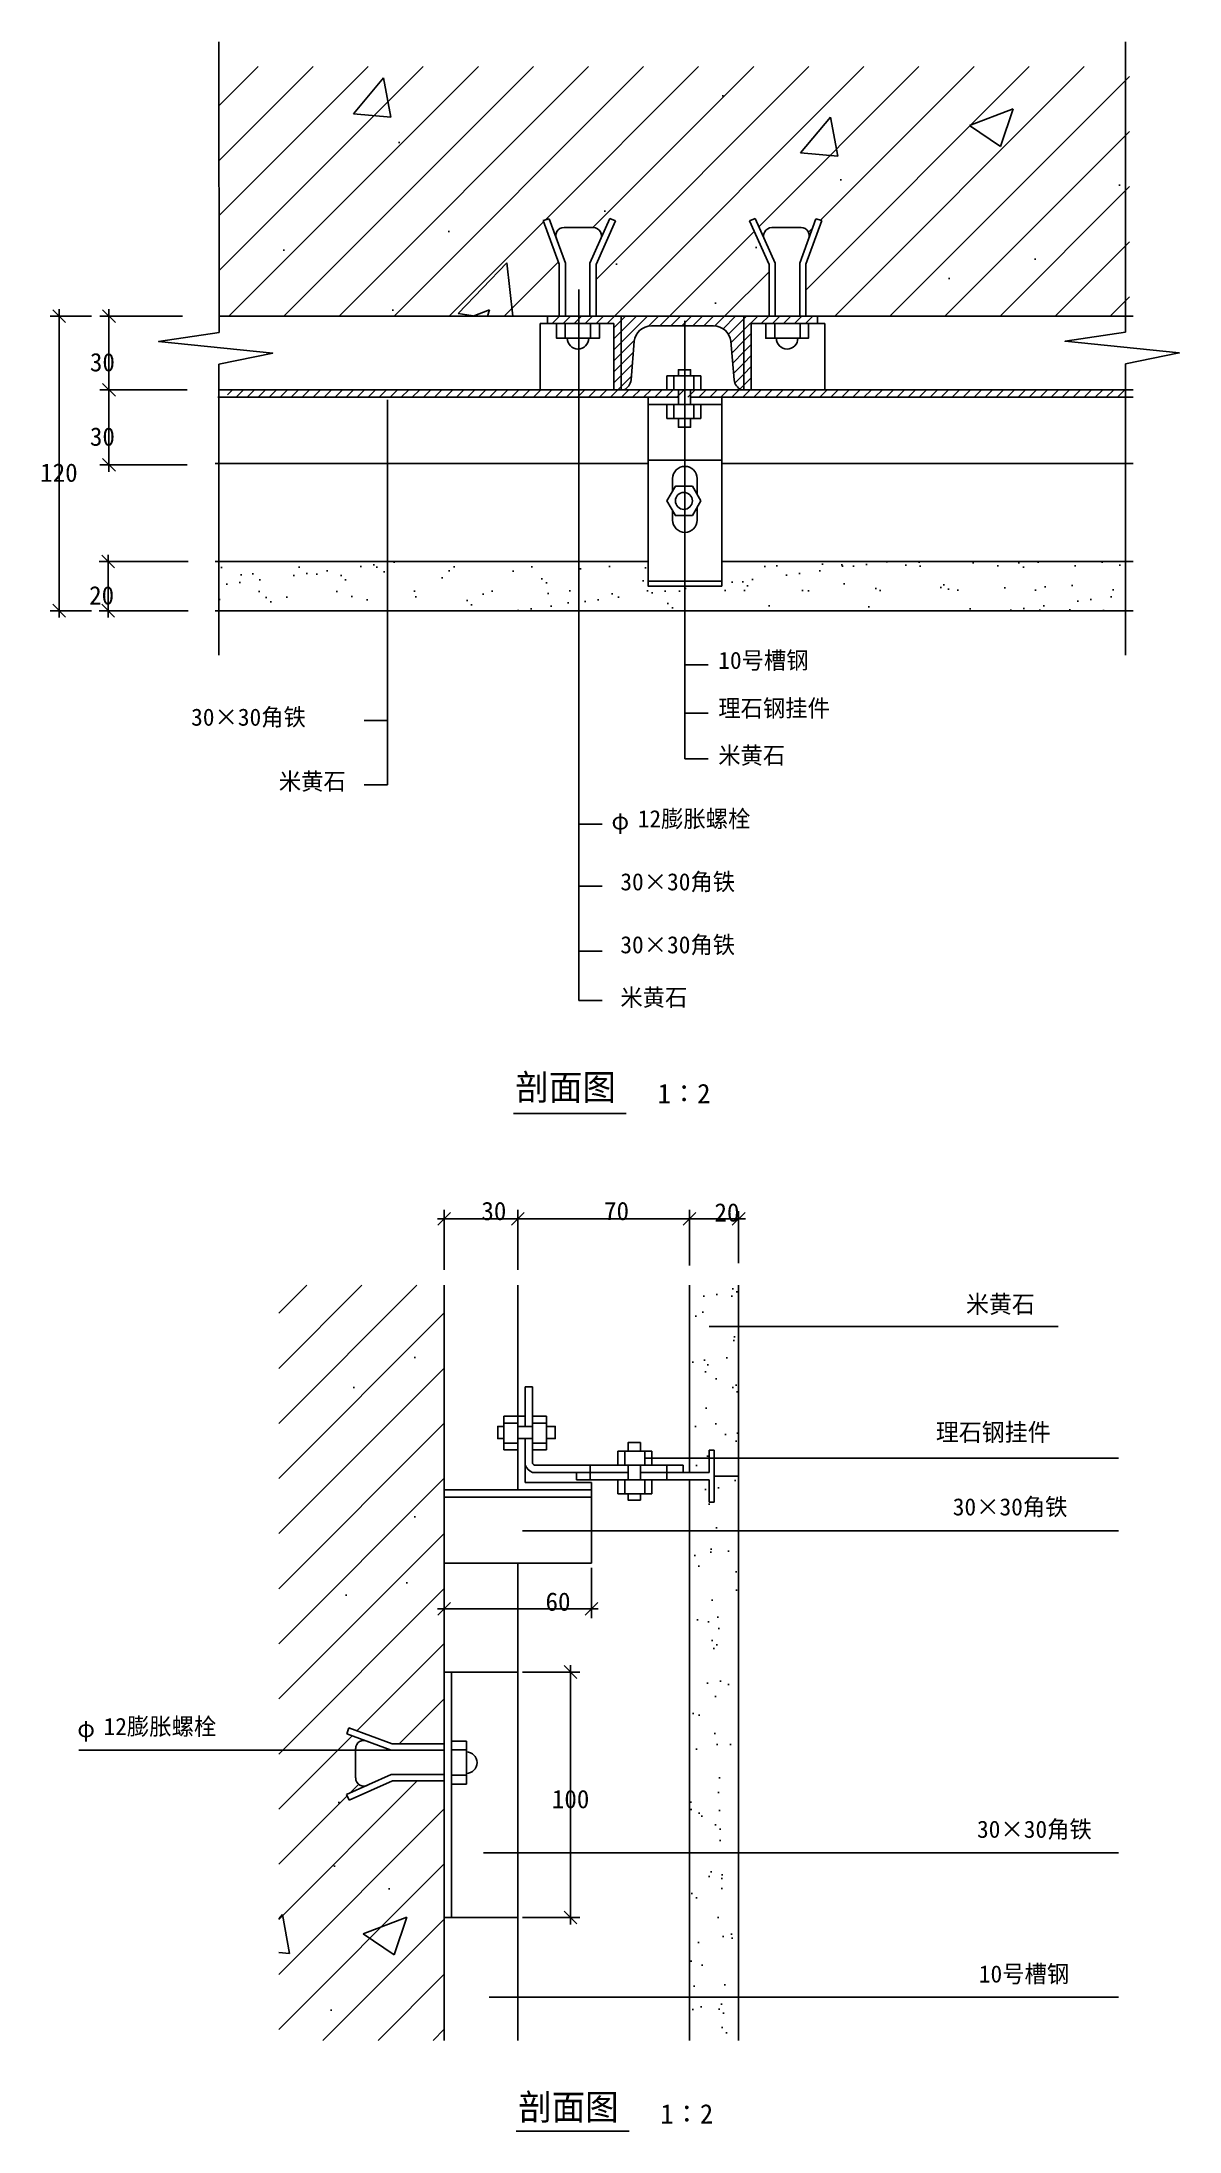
# Model space of a CAD drawing. Header units: metres. Extents: x 2001 to 2464, y 1248 to 2099.
import ezdxf

# ---------------------------------------------------------------- set-up
doc = ezdxf.new("R2010")
doc.units = ezdxf.units.M
for name, color, linetype in [('212', 2, 'Continuous'), ('LAYER1', 3, 'Continuous'), ('LAYER2', 4, 'Continuous'), ('LAYER4', 6, 'Continuous'), ('LAYER5', 8, 'Continuous'), ('R2', 103, 'Continuous')]:
    doc.layers.add(name, color=color, linetype=linetype)

# ---------------------------------------------------------------- blocks, each defined once
blk = doc.blocks.new('A$C6A364A35')
at = {"layer": 'LAYER1', "linetype": 'ByBlock'}
for p, q in [((27, 27), (0, 27)), ((27, 0), (27, 27))]:
    blk.add_line(p, q, dxfattribs=at)
blk.add_lwpolyline([(27, 0), (30, 0), (30, 30), (0, 30), (0, 27)], dxfattribs=at)
blk = doc.blocks.new('_ArchTick')
blk.add_line((-0.54, 0), (0.54, 0))
at = {"color": 0, "linetype": 'ByBlock'}
blk.add_lwpolyline([(-0.5, -0.5), (0.5, 0.5)], dxfattribs=at)

msp = doc.modelspace()

# ---------------------------------------------------------------- hatches: boundary and pattern name
at = {"layer": 'LAYER2'}
h = msp.add_hatch(dxfattribs=at)
h.set_pattern_fill('ANSI31')
h.paths.add_polyline_path([(2233.92, 1984.21), (2233.92, 1957.21), (2236.92, 1957.21), (2236.92, 1987.21), (2206.92, 1987.21), (2206.92, 1984.21)])
h.paths.add_polyline_path([(2316.92, 1984.21), (2316.92, 1987.21), (2286.92, 1987.21), (2286.92, 1957.21), (2289.92, 1957.21), (2289.92, 1984.21)])
at = {"layer": 'LAYER5'}
h = msp.add_hatch(dxfattribs=at)
h.set_pattern_fill('ANSI31', scale=5)
h.paths.add_polyline_path([(2444.1, 2088.88), (2072.97, 2088.88), (2072.97, 1987.21), (2211.68, 1987.21), (2211.68, 2008.41), (2205.16, 2026.14), (2207.53, 2026.93), (2210.34, 2019.3, -0.48), (2213.6, 2023.32), (2225.53, 2023.32, -0.5), (2228.73, 2019.06), (2232.27, 2026.98), (2234.58, 2026.01), (2226.68, 2008.32), (2226.68, 1987.21), (2236.92, 1987.21), (2286.92, 1987.21), (2297.16, 1987.21), (2297.16, 2008.32), (2289.27, 2026.01), (2291.57, 2026.98), (2295.11, 2019.06, -0.5), (2298.31, 2023.32), (2310.24, 2023.32, -0.48), (2313.5, 2019.3), (2316.31, 2026.93), (2318.68, 2026.14), (2312.16, 2008.41), (2312.16, 1987.21), (2316.92, 1987.21), (2444.1, 1987.21)])
h = msp.add_hatch(dxfattribs=at)
h.set_pattern_fill('AR-CONC')
h.paths.add_polyline_path([(2444.1, 2088.88), (2072.97, 2088.88), (2072.97, 1987.21), (2211.68, 1987.21), (2211.68, 2008.41), (2205.16, 2026.14), (2207.53, 2026.93), (2210.34, 2019.3, -0.48), (2213.6, 2023.32), (2225.53, 2023.32, -0.5), (2228.73, 2019.06), (2232.27, 2026.98), (2234.58, 2026.01), (2226.68, 2008.32), (2226.68, 1987.21), (2236.92, 1987.21), (2286.92, 1987.21), (2297.16, 1987.21), (2297.16, 2008.32), (2289.27, 2026.01), (2291.57, 2026.98), (2295.11, 2019.06, -0.5), (2298.31, 2023.32), (2310.24, 2023.32, -0.48), (2313.5, 2019.3), (2316.31, 2026.93), (2318.68, 2026.14), (2312.16, 2008.41), (2312.16, 1987.21), (2316.92, 1987.21), (2444.1, 1987.21)])
h = msp.add_hatch(dxfattribs=at)
h.set_pattern_fill('ANSI31')
h.paths.add_polyline_path([(2236.92, 1957.21), (2238.04, 1957.21, 0.26), (2240.92, 1961.21), (2242.23, 1976.97, -0.39), (2249.29, 1983.21), (2274.55, 1983.21, -0.39), (2281.61, 1976.97), (2282.92, 1961.21, 0.26), (2285.81, 1957.21), (2286.92, 1957.21), (2286.92, 1987.21), (2236.92, 1987.21)])
h = msp.add_hatch(dxfattribs=at)
h.set_pattern_fill('ANSI31')
h.paths.add_polyline_path([(2075.76, 1957.21), (2076.66, 1954.21), (2442.45, 1954.21), (2442.45, 1957.21)])
h = msp.add_hatch(dxfattribs=at)
h.set_pattern_fill('AR-SAND', scale=0.4)
h.paths.add_polyline_path([(2444.1, 1887.21), (2277.87, 1887.21), (2277.87, 1877.21), (2247.87, 1877.21), (2247.87, 1879.21), (2247.87, 1887.21), (2072.97, 1887.21), (2072.97, 1867.21), (2444.1, 1867.21)])
h = msp.add_hatch(dxfattribs=at)
h.set_pattern_fill('ANSI31', scale=5)
h.paths.add_polyline_path([(2164.78, 1592.41), (2097.32, 1592.41), (2097.32, 1284.69), (2164.78, 1284.69), (2164.78, 1390.48), (2143.67, 1390.48), (2125.98, 1382.58), (2125.01, 1384.88), (2132.93, 1388.42, -0.5), (2128.67, 1391.62), (2128.67, 1403.55, -0.48), (2132.69, 1406.82), (2125.06, 1409.63), (2125.85, 1412), (2143.58, 1405.48), (2164.78, 1405.48)])
h = msp.add_hatch(dxfattribs=at)
h.set_pattern_fill('AR-CONC')
h.paths.add_polyline_path([(2164.78, 1592.41), (2097.32, 1592.41), (2097.32, 1284.69), (2164.78, 1284.69), (2164.78, 1390.48), (2143.67, 1390.48), (2125.98, 1382.58), (2125.01, 1384.88), (2132.93, 1388.42, -0.5), (2128.67, 1391.62), (2128.67, 1403.55, -0.48), (2132.69, 1406.82), (2125.06, 1409.63), (2125.85, 1412), (2143.58, 1405.48), (2164.78, 1405.48)])
h = msp.add_hatch(dxfattribs=at)
h.set_pattern_fill('AR-SAND', scale=0.4)
h.paths.add_polyline_path([(2284.78, 1592.41), (2264.78, 1592.41), (2264.78, 1519.03), (2265.58, 1519.03), (2265.58, 1516.03), (2272.78, 1516.03), (2272.78, 1525.13), (2274.78, 1525.13), (2274.78, 1514.53), (2284.78, 1514.53)])
h.paths.add_polyline_path([(2284.78, 1514.53), (2274.78, 1514.53), (2274.78, 1503.92), (2272.78, 1503.92), (2272.78, 1513.03), (2264.78, 1513.03), (2264.78, 1284.69), (2284.78, 1284.69)])

# ---------------------------------------------------------------- linework, layer by layer
at = {"layer": 'LAYER1'}
for p, q in [((2073.02, 1980.59), (2072.97, 2099)), ((2442.45, 1980.63), (2442.45, 2099)), ((2214.03, 1978.19), (2214.03, 1984.21)), ((2224.35, 1978.19), (2224.35, 1984.21)), ((2299.49, 1978.19), (2299.49, 1984.21)), ((2309.81, 1978.19), (2309.81, 1984.21)), ((2072.97, 1849.08), (2072.97, 1967.7)), ((2442.45, 1849.08), (2442.45, 1967.74)), ((2255.58, 1962.88), (2255.58, 1957.21)), ((2255.58, 1962.88), (2269.38, 1962.88)), ((2258.38, 1962.88), (2258.38, 1957.21)), ((2266.57, 1962.88), (2266.57, 1957.21)), ((2269.38, 1962.88), (2269.38, 1957.21)), ((2072.48, 1954.21), (2260.22, 1954.21)), ((2247.87, 1951.21), (2277.87, 1951.21)), ((2255.58, 1945.54), (2255.58, 1951.21)), ((2258.38, 1945.54), (2258.38, 1951.21)), ((2266.57, 1945.54), (2266.57, 1951.21)), ((2269.38, 1945.54), (2269.38, 1951.21)), ((2255.58, 1945.54), (2269.38, 1945.54)), ((2247.87, 1928.48), (2277.87, 1928.48)), ((2247.87, 1877.21), (2247.87, 1879.21)), ((2247.87, 1879.21), (2277.87, 1879.21)), ((2189.11, 1525.24), (2189.11, 1539.03)), ((2189.11, 1539.03), (2194.78, 1539.03)), ((2189.11, 1536.23), (2194.78, 1536.23)), ((2197.78, 1539.06), (2197.78, 1534.87)), ((2206.45, 1539.03), (2200.78, 1539.03)), ((2206.45, 1536.23), (2200.78, 1536.23)), ((2206.45, 1525.24), (2206.45, 1539.03)), ((2189.11, 1528.04), (2194.78, 1528.04)), ((2189.11, 1525.24), (2194.78, 1525.24)), ((2206.45, 1528.04), (2200.78, 1528.04)), ((2206.45, 1525.24), (2200.78, 1525.24)), ((2249.35, 1524.7), (2235.56, 1524.7)), ((2235.56, 1524.7), (2235.56, 1519.03)), ((2238.36, 1524.7), (2238.36, 1519.03)), ((2246.55, 1524.7), (2246.55, 1519.03)), ((2249.35, 1524.7), (2249.35, 1519.03)), ((2224.25, 1516.03), (2239.72, 1516.03)), ((2255.46, 1516.03), (2244.72, 1516.03)), ((2235.56, 1507.36), (2235.56, 1513.03)), ((2249.35, 1507.36), (2235.56, 1507.36)), ((2238.36, 1507.36), (2238.36, 1513.03)), ((2246.55, 1507.36), (2246.55, 1513.03)), ((2249.35, 1507.36), (2249.35, 1513.03)), ((2274.78, 1514.53), (2284.78, 1514.53)), ((2224.78, 1506.06), (2164.78, 1506.06)), ((2167.78, 1434.77), (2167.78, 1334.77)), ((2125.06, 1409.63), (2125.85, 1412)), ((2143.13, 1402.98), (2125.06, 1409.63)), ((2143.58, 1405.48), (2125.85, 1412)), ((2143.58, 1405.48), (2164.78, 1405.48)), ((2164.78, 1405.48), (2164.78, 1402.98)), ((2128.67, 1403.55), (2128.67, 1391.62)), ((2143.13, 1402.98), (2164.78, 1402.98)), ((2173.8, 1403.12), (2167.78, 1403.12)), ((2125.01, 1384.88), (2143.13, 1392.98)), ((2125.98, 1382.58), (2143.67, 1390.48)), ((2164.78, 1392.98), (2143.13, 1392.98)), ((2164.78, 1390.48), (2143.67, 1390.48)), ((2164.78, 1392.98), (2164.78, 1390.48)), ((2173.8, 1392.8), (2167.78, 1392.8)), ((2125.01, 1384.88), (2125.98, 1382.58))]:
    msp.add_line(p, q, dxfattribs=at)
for points in [[(2210.59, 1984.21), (2228.01, 1984.21), (2228.01, 1978.19), (2210.59, 1978.19)], [(2313.25, 1984.21), (2295.83, 1984.21), (2295.83, 1978.19), (2313.25, 1978.19)], [(2269.38, 1911.94), (2265.93, 1917.91), (2259.03, 1917.91), (2255.58, 1911.94), (2259.03, 1905.97), (2265.93, 1905.97)], [(2167.78, 1406.56), (2167.78, 1389.14), (2173.8, 1389.14), (2173.8, 1406.56)]]:
    msp.add_lwpolyline(points, close=True, dxfattribs=at)
for points in [[(2265.22, 1962.88), (2265.22, 1965.39), (2260.22, 1965.39), (2260.22, 1962.88)], [(2260.22, 1954.21), (2247.87, 1954.21), (2247.87, 1877.21), (2277.87, 1877.21), (2277.87, 1954.21), (2265.22, 1954.21)], [(2260.22, 1957.21), (2260.22, 1951.21)], [(2265.22, 1951.21), (2265.22, 1957.21)], [(2260.22, 1945.54), (2260.22, 1941.96), (2265.22, 1941.96), (2265.22, 1945.54)], [(2257.87, 1921.02), (2257.87, 1915.89)], [(2267.87, 1914.56), (2267.87, 1921.02)], [(2257.87, 1907.99), (2257.87, 1904.11)], [(2267.87, 1904.11), (2267.87, 1909.33)], [(2189.11, 1534.87), (2186.6, 1534.87), (2186.6, 1529.87), (2189.11, 1529.87)], [(2200.78, 1534.87), (2194.78, 1534.87)], [(2206.45, 1529.87), (2210.03, 1529.87), (2210.03, 1534.87), (2206.45, 1534.87)], [(2194.78, 1529.87), (2200.78, 1529.87)], [(2244.72, 1524.7), (2244.72, 1528.28), (2239.72, 1528.28), (2239.72, 1524.7)], [(2239.72, 1519.03), (2239.72, 1513.03)], [(2244.72, 1513.03), (2244.72, 1519.03)], [(2239.72, 1507.36), (2239.72, 1504.85), (2244.72, 1504.85), (2244.72, 1507.36)]]:
    msp.add_lwpolyline(points, dxfattribs=at)
msp.add_circle((2262.48, 1911.94), 3.45, dxfattribs=at)
for centre, radius, start, end in [((2219.3, 1978.19), 4.39, 180, 0), ((2304.54, 1978.19), 4.39, 180, 0), ((2262.87, 1904.11), 5, 180, 0), ((2132.01, 1403.55), 3.33, 61.52, 180), ((2173.8, 1397.85), 4.39, 270, 90), ((2132.01, 1391.62), 3.33, 180, 301.99)]:
    msp.add_arc(centre, radius, start, end, dxfattribs=at)
at = {"layer": 'LAYER2'}
for p, q in [((2207.53, 2026.93), (2205.16, 2026.14)), ((2214.18, 2008.86), (2207.53, 2026.93)), ((2232.27, 2026.98), (2224.18, 2008.86)), ((2232.27, 2026.98), (2234.58, 2026.01)), ((2291.57, 2026.98), (2289.27, 2026.01)), ((2291.57, 2026.98), (2299.66, 2008.86)), ((2309.66, 2008.86), (2316.31, 2026.93)), ((2316.31, 2026.93), (2318.68, 2026.14)), ((2211.68, 2008.41), (2205.16, 2026.14)), ((2213.6, 2023.32), (2225.53, 2023.32)), ((2234.58, 2026.01), (2226.68, 2008.32)), ((2289.27, 2026.01), (2297.16, 2008.32)), ((2310.24, 2023.32), (2298.31, 2023.32)), ((2312.16, 2008.41), (2318.68, 2026.14)), ((2211.68, 2008.41), (2211.68, 1987.21)), ((2214.18, 2008.86), (2214.18, 1987.21)), ((2224.18, 1987.21), (2224.18, 2008.86)), ((2226.68, 1987.21), (2226.68, 2008.32)), ((2297.16, 1987.21), (2297.16, 2008.32)), ((2299.66, 1987.21), (2299.66, 2008.86)), ((2309.66, 2008.86), (2309.66, 1987.21)), ((2312.16, 2008.41), (2312.16, 1987.21)), ((2072.97, 1987.21), (2445.6, 1987.21)), ((2206.92, 1984.21), (2203.92, 1984.21)), ((2203.92, 1984.21), (2203.92, 1957.21)), ((2211.68, 1987.21), (2214.18, 1987.21)), ((2224.18, 1987.21), (2226.68, 1987.21)), ((2299.66, 1987.21), (2297.16, 1987.21)), ((2312.16, 1987.21), (2309.66, 1987.21)), ((2316.92, 1984.21), (2319.92, 1984.21)), ((2319.92, 1984.21), (2319.92, 1957.21)), ((2240.92, 1961.21), (2242.23, 1976.97)), ((2249.29, 1983.21), (2274.55, 1983.21)), ((2282.92, 1961.21), (2281.61, 1976.97)), ((2072.97, 1957.21), (2445.6, 1957.21)), ((2247.87, 1954.21), (2247.87, 1951.21)), ((2265.22, 1954.21), (2445.6, 1954.21)), ((2071.43, 1927.21), (2247.87, 1927.21)), ((2277.87, 1927.21), (2445.6, 1927.21)), ((2071.43, 1887.21), (2247.87, 1887.21)), ((2277.87, 1887.21), (2445.6, 1887.21)), ((2071.43, 1867.21), (2445.6, 1867.21)), ((2164.78, 1592.41), (2164.78, 1284.69)), ((2194.78, 1592.41), (2194.78, 1509.06)), ((2264.78, 1592.41), (2264.78, 1516.03)), ((2284.78, 1592.41), (2284.78, 1284.69)), ((2197.78, 1551.03), (2197.78, 1534.87)), ((2200.78, 1551.03), (2197.78, 1551.03)), ((2200.78, 1551.03), (2200.78, 1519.76)), ((2197.78, 1529.87), (2197.78, 1519.03)), ((2197.78, 1529.87), (2197.78, 1512.06)), ((2272.78, 1525.13), (2272.78, 1516.03)), ((2274.78, 1525.13), (2272.78, 1525.13)), ((2274.78, 1525.13), (2274.78, 1503.92)), ((2200.78, 1516.03), (2224.25, 1516.03)), ((2201.51, 1519.03), (2262.2, 1519.03)), ((2201.51, 1516.03), (2224.25, 1516.03)), ((2218.7, 1516.03), (2218.7, 1513.03)), ((2255.46, 1516.03), (2272.78, 1516.03)), ((2255.46, 1516.03), (2272.78, 1516.03)), ((2262.2, 1519.03), (2262.2, 1516.03)), ((2224.78, 1509.06), (2164.78, 1509.06)), ((2197.78, 1512.06), (2224.78, 1512.06)), ((2218.7, 1513.03), (2272.78, 1513.03)), ((2224.78, 1509.06), (2224.78, 1479.06)), ((2264.78, 1513.03), (2264.78, 1284.69)), ((2272.78, 1513.03), (2272.78, 1503.92)), ((2272.78, 1503.92), (2274.78, 1503.92)), ((2224.78, 1479.06), (2164.78, 1479.06)), ((2194.78, 1479.06), (2194.78, 1284.69)), ((2164.78, 1434.77), (2194.78, 1434.77)), ((2164.78, 1334.77), (2194.78, 1334.77))]:
    msp.add_line(p, q, dxfattribs=at)
msp.add_lwpolyline([(2236.92, 1957.21), (2286.92, 1957.21), (2286.92, 1987.21), (2236.92, 1987.21)], close=True, dxfattribs=at)
msp.add_lwpolyline([(2197.78, 1539.06), (2194.78, 1539.06), (2194.78, 1509.06), (2224.78, 1509.06), (2224.78, 1512.06)], dxfattribs=at)
for centre, radius, start, end in [((2213.6, 2019.98), 3.33, 90, 208.48), ((2225.53, 2019.98), 3.33, 328.01, 90), ((2298.31, 2019.98), 3.33, 90, 211.99), ((2310.24, 2019.98), 3.33, 331.52, 90), ((2249.2, 1976.2), 7.01, 89.28, 173.69), ((2274.64, 1976.2), 7.01, 6.31, 90.72), ((2235.87, 1961.81), 5.08, 295.19, 353.22), ((2287.97, 1961.81), 5.08, 186.78, 244.81), ((2262.87, 1921.02), 5, 360, 180), ((2202.97, 1521.22), 5.63, 202.87, 247.13), ((2202.97, 1521.22), 2.63, 213.72, 236.28)]:
    msp.add_arc(centre, radius, start, end, dxfattribs=at)
at = {"layer": 'LAYER4'}
for p, q in [((2219.66, 1998.02), (2219.66, 1708.43)), ((2020.99, 1987.21), (2004.11, 1987.21)), ((2007.86, 1987.21), (2007.86, 1867.21)), ((2058.12, 1987.21), (2024.38, 1987.21)), ((2028.13, 1957.21), (2028.13, 1987.21)), ((2262.85, 1985.29), (2262.85, 1806.86)), ((2059.98, 1957.21), (2024.38, 1957.21)), ((2058.12, 1957.21), (2024.38, 1957.21)), ((2028.13, 1926.59), (2028.13, 1957.21)), ((2141.68, 1953.06), (2141.68, 1796.25)), ((2059.98, 1926.59), (2024.38, 1926.59)), ((2060.46, 1887.21), (2024.07, 1887.21)), ((2027.82, 1887.21), (2027.82, 1867.21)), ((2020.99, 1867.21), (2004.11, 1867.21)), ((2060.46, 1867.21), (2024.07, 1867.21)), ((2262.85, 1845.1), (2272.31, 1845.1)), ((2141.68, 1822.49), (2132.21, 1822.49)), ((2262.85, 1825.49), (2272.31, 1825.49)), ((2262.85, 1806.86), (2272.31, 1806.86)), ((2141.68, 1796.25), (2132.21, 1796.25)), ((2219.66, 1780.29), (2229.16, 1780.29)), ((2219.66, 1754.95), (2229.16, 1754.95)), ((2219.66, 1728.49), (2229.16, 1728.49)), ((2219.66, 1708.43), (2229.16, 1708.43)), ((2193, 1662.28), (2238.94, 1662.28)), ((2164.78, 1598.58), (2164.78, 1623.15)), ((2164.78, 1619.4), (2194.78, 1619.4)), ((2194.78, 1600.45), (2194.78, 1623.15)), ((2194.78, 1598.58), (2194.78, 1623.15)), ((2194.78, 1619.4), (2284.78, 1619.4)), ((2264.78, 1600.45), (2264.78, 1623.15)), ((2264.78, 1601.36), (2264.78, 1622.56)), ((2284.78, 1601.36), (2284.78, 1622.56)), ((2272.82, 1575.6), (2415.09, 1575.6)), ((2224.25, 1516.03), (2224.25, 1519.03)), ((2224.25, 1516.03), (2224.25, 1513.03)), ((2246.55, 1521.86), (2439.56, 1521.86)), ((2255.46, 1516.03), (2255.46, 1519.03)), ((2255.46, 1516.03), (2255.46, 1513.03)), ((2196.64, 1492.33), (2439.56, 1492.33)), ((2164.78, 1477.19), (2164.78, 1456.78)), ((2224.78, 1477.19), (2224.78, 1456.78)), ((2164.78, 1460.53), (2224.78, 1460.53)), ((2196.65, 1434.77), (2220.03, 1434.77)), ((2216.28, 1434.77), (2216.28, 1334.77)), ((2143.13, 1402.98), (2015.78, 1402.98)), ((2180.75, 1361.11), (2439.56, 1361.11)), ((2196.65, 1334.77), (2220.03, 1334.77)), ((2183.1, 1302.29), (2439.56, 1302.29)), ((2194.12, 1247.68), (2240.15, 1247.68))]:
    msp.add_line(p, q, dxfattribs=at)
at = {"layer": 'R2'}
for points in [[(2073.02, 1980.59), (2048.34, 1976.92), (2094.85, 1972.17), (2072.97, 1967.7)], [(2442.45, 1980.63), (2417.87, 1976.97), (2464.37, 1972.23), (2442.45, 1967.74)]]:
    msp.add_lwpolyline(points, dxfattribs=at)

# ---------------------------------------------------------------- block references
at = {"layer": 'LAYER2'}
msp.add_blockref('A$C6A364A35', (2206.92, 1957.21), dxfattribs=at)
at = {"layer": 'LAYER2', "xscale": -1}
msp.add_blockref('A$C6A364A35', (2316.92, 1957.21), dxfattribs=at)
at = {"layer": 'LAYER4', "xscale": 5.2, "yscale": 5.2, "zscale": 5.2}
for p, rotation in [((2007.86, 1987.21), 90), ((2028.13, 1987.21), 90), ((2028.13, 1957.21), 90), ((2028.13, 1957.21), 270), ((2028.13, 1926.59), 270), ((2027.82, 1887.21), 90), ((2007.86, 1867.21), 270), ((2027.82, 1867.21), 270), ((2164.78, 1619.4), 180), ((2194.78, 1619.4), 180), ((2164.78, 1460.53), 180), ((2216.28, 1434.77), 90), ((2216.28, 1334.77), 270)]:
    msp.add_blockref('_ArchTick', p, dxfattribs=dict(at, rotation=rotation))
for p in [(2194.78, 1619.4), (2264.78, 1619.4), (2284.78, 1619.4), (2224.78, 1460.53)]:
    msp.add_blockref('_ArchTick', p, dxfattribs=at)

# ---------------------------------------------------------------- texts
at = {"layer": '212'}
for p in [(2232.92, 1778.07), (2015.2, 1408.24)]:
    msp.add_text('φ', height=7, dxfattribs=at).set_placement(p)
at = {"layer": 'LAYER4', "attachment_point": 1}
for s, insert, char_height in [('\\A1;30', (2020.34, 1972.21), 7.5), ('\\A1;30 ', (2020.34, 1941.9), 7.5), ('\\A1;120 ', (2000.07, 1927.21), 7.5), ('\\A1;20 ', (2020.03, 1877.21), 7.5), ('10号槽钢', (2276.48, 1850.49), 7), ('理石钢挂件', (2276.48, 1830.99), 7), ('30×30角铁', (2061.61, 1827.34), 7), ('米黄石', (2276.48, 1811.78), 7), ('米黄石', (2097.37, 1801.19), 7), ('12膨胀螺栓', (2243.66, 1785.94), 7), ('30×30角铁', (2236.56, 1760.25), 7), ('30×30角铁', (2236.56, 1734.6), 7), ('米黄石', (2236.56, 1713.15), 7), ('剖面图', (2193.78, 1678.29), 10.5), ('1∶2', (2251.79, 1674.44), 7.9), ('\\A1;30 ', (2179.91, 1626.38), 7.5), ('\\A1;70', (2229.91, 1626.38), 7.5), ('\\A1;20 ', (2274.91, 1625.79), 7.5), ('米黄石', (2377.46, 1588.28), 7.2), ('理石钢挂件', (2365.16, 1536.1), 7.2), ('30×30角铁', (2372.06, 1505.58), 7), ('\\A1;60 ', (2206.05, 1467.21), 7.5), ('12膨胀螺栓', (2025.93, 1416.11), 7), ('\\A1;100 ', (2208.63, 1386.77), 7.5), ('30×30角铁', (2381.95, 1374.22), 7), ('10号槽钢', (2382.69, 1315.27), 7), ('剖面图', (2194.97, 1262.76), 10.5), ('1∶2', (2252.89, 1258.71), 7.9)]:
    msp.add_mtext(s, dxfattribs=dict(at, insert=insert, char_height=char_height))

doc.saveas('drawing.dxf')
